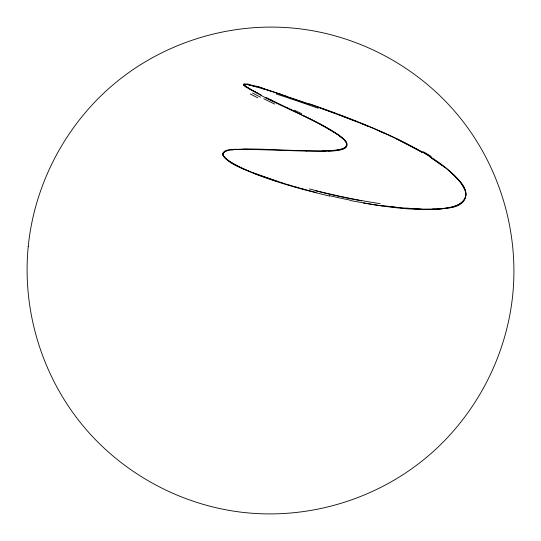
<?xml version="1.0" encoding="UTF-8"?>
<svg xmlns="http://www.w3.org/2000/svg" width="541" height="541" viewBox="0 0 541 541"><rect width="100%" height="100%" fill="white"/><g stroke="black" fill="none" stroke-linecap="round" stroke-linejoin="round"><path stroke-width="0.81" d="M261.208 95.101C257.076 92.173 245.222 88.501 244.221 84.213A3.205 2.069 -8.1 0 1 244.775 84.186L249.956 85.072M243.781 84.45L243.856 84.295A0.886 0.568 -8.1 0 1 244.16 84.22L246.473 84.376M237.404 149.485C203.22 150.445 239.507 167.818 250.348 171.686M226.3 150.959L223.264 152.697A2.502 2.15 -21.2 0 0 222.791 154.043C223.345 157.614 227.139 159.494 229.736 161.475C244.14 170.368 260.431 175.636 276.356 181.093M446.751 207.954C456.597 207.771 471.015 199.744 464.117 188.133C460.519 181.12 454.656 175.609 448.773 170.516M444.432 208.278C452.215 207.075 464.043 205.249 465.747 195.828A9.461 5.072 67.1 0 0 465.801 193.915L465.747 193.495A8.169 4.342 67.4 0 0 465.449 191.785L465.213 190.905A9.806 5.254 67.3 0 0 464.57 189.181L461.473 183.744A36.375 22.621 69.5 0 0 459.918 181.742L454.487 175.703L447.529 169.482M442.058 208.549L444.546 208.271M231.832 149.911L232.637 149.83M442.18 208.535L432.131 209.151M235.017 149.627L235.815 149.573M306.294 151.115C318.412 151.108 330.828 152.007 342.696 149.052C347.369 148.586 348.573 143.115 344.921 140.43C329.936 126.959 310.52 119.703 292.897 110.452M236.532 149.532L242.185 149.336M328.292 150.993C351.271 151.311 352.658 142.554 333.662 131.842M238.087 149.458L243.775 149.309M434.626 209.069L421.311 209.103L406.967 208.305M322.091 151.203L325.202 151.122M243.7 149.309L245.371 149.296M245.31 149.296L246.966 149.296M246.919 149.296L306.307 151.122M421.365 209.103L400.955 207.785M401.07 207.791L388.573 206.412M394.998 207.162L382.217 205.566M350.737 200.61C383.116 206.412 416.367 212.451 449.273 207.886C466.464 206.033 470.961 192.914 459.708 181.059C443.789 162.787 421.75 151.331 400.482 140.464C371.14 126.188 340.532 114.712 309.77 103.913M248.732 84.802L265.624 89.536M329.584 196.065C304.272 190.121 279.129 183.189 254.831 173.871C243.795 168.677 230.128 165.363 222.594 155.132C222.993 146.99 238.317 150.188 243.7 148.964C261.797 148.87 279.866 150.013 297.942 150.54C313.949 150.344 375.468 155.849 330.335 130.192C302.5 113.022 270.311 103.196 243.436 84.727L243.626 84.098C256.333 84.849 268.383 90.746 280.623 94.039M250.463 85.194L256.603 86.837M309.344 190.689L316.127 192.427M302.581 188.877L309.459 190.736M295.839 187.003L302.804 188.958M289.131 185.056L296.157 187.112M282.476 183.034L289.523 185.184M262.324 88.528L267.795 90.212M266.997 89.968L269.979 90.895M269.357 90.712L272.164 91.591M282.916 183.176L253.445 172.931M271.744 91.47L287.393 96.575M309.202 104.021L336.225 113.745M317.919 107.098L357.141 121.786M339.924 115.132L368.063 126.222M362.335 123.875L373.696 128.582M373.567 128.528L390.291 135.919M379.16 130.936L384.739 133.397M390.135 135.845L406.71 143.886L422.636 152.562M287.724 107.977L268.072 98.509M286.818 107.544L291.004 109.546M290.301 109.208L293.107 110.553M395.485 138.347L422.196 152.305M270.432 99.659L272.813 100.822M265.685 97.333L268.444 98.692M303.487 115.598L319.853 123.943L332.309 131.01M257.962 93.444L246.175 86.756M430.014 157.025L445.175 167.602M430.352 157.235L442.775 165.749M445.135 167.561L447.556 169.509M243.957 84.849L243.917 84.795A2.272 1.447 -7.6 0 1 243.795 84.552M350.48 200.204A201.015 54.012 16 0 1 329.449 195.68M281.279 94.655A194.138 22.093 19.9 0 1 309.959 104.386M361.78 200.887A195.72 51.294 15.9 0 1 315.93 190.899M382.994 206.06A193.245 53.87 16.1 0 1 363.505 203.01M442.389 208.84A159.304 66.996 24.8 0 1 434.964 209.394M423.542 151.832A243.389 165.14 3.7 0 1 431.278 156.559M276.167 93.945A192.833 21.194 19.9 0 1 318.054 108.22M256.407 86.195A234.652 110.357 28.4 0 1 262.162 87.885M246.73 83.814A31.594 23.432 -13.3 0 1 248.447 84.153M245.776 87.006A15.398 9.704 -6.2 0 1 243.578 85.059M257.712 97.82A160.799 27.99 21.5 0 1 250.206 93.945M274.693 104.075A174.648 16.068 23.7 0 1 263.765 98.746M232.616 149.607A80.142 78.202 -39.3 0 1 234.963 149.411M380.195 203.646A195.112 50.901 15.8 0 1 309.445 188.951M422.717 151.886A244.83 164.126 4.3 0 1 430.548 156.64M287.927 97.137A189.411 21.572 20 0 1 309.384 104.467M260.586 97.191A157.106 29.444 21.1 0 1 252.519 93.045M294.439 110.195A212.924 35.862 28.2 0 1 301.621 113.678M28.22 246.635C21.978 310.189 41.813 375.569 82.313 424.942C122.834 474.295 183.088 506.498 246.635 512.78C310.189 519.022 375.569 499.187 424.942 458.687C474.295 418.166 506.498 357.912 512.78 294.365C519.022 230.811 499.187 165.431 458.687 116.058C418.166 66.705 357.912 34.502 294.365 28.22C230.811 21.978 165.431 41.813 116.058 82.313C66.705 122.834 34.502 183.088 28.22 246.635"/></g></svg>
